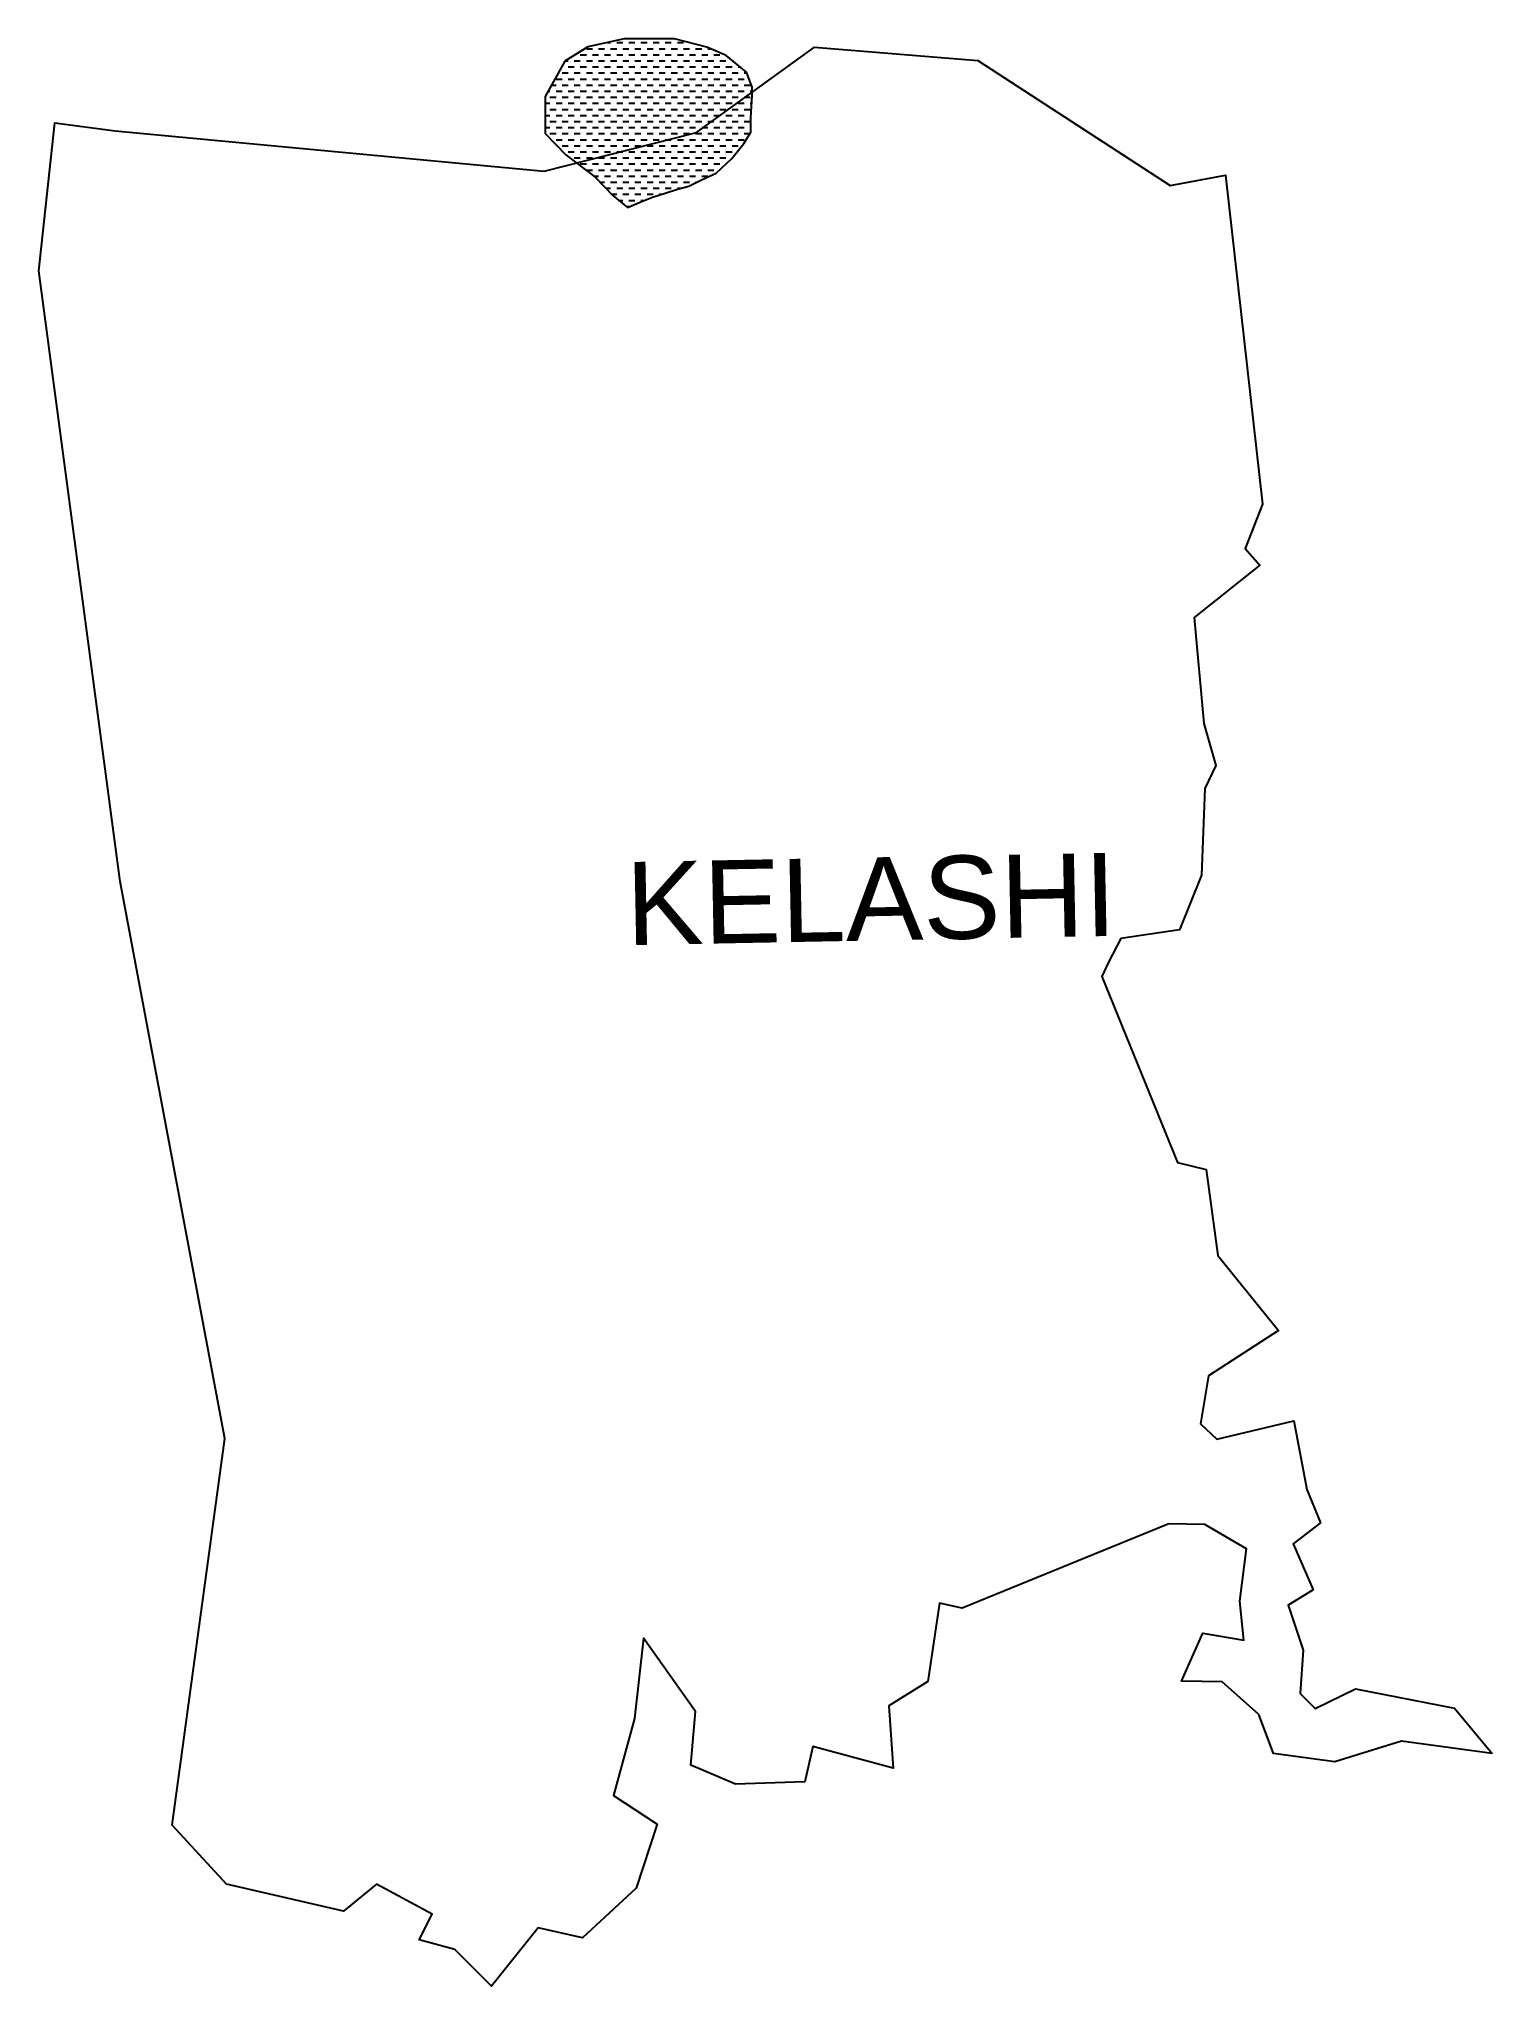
# Model space of a CAD drawing. Header units: metres. Extents: x 293535 to 295436, y 1981150 to 1983697.
import ezdxf

# ---------------------------------------------------------------- set-up
doc = ezdxf.new("R2010")
doc.units = ezdxf.units.M
for name, color, linetype in [('CREEK', 132, 'Continuous'), ('village', 3, 'Continuous'), ('VILLAGE NAME', 250, 'Continuous')]:
    doc.layers.add(name, color=color, linetype=linetype)
doc.styles.get("Standard").update_dxf_attribs({"font": 'simplex.shx'})

msp = doc.modelspace()

# ---------------------------------------------------------------- hatches: boundary and pattern name
at = {"layer": 'CREEK'}
h = msp.add_hatch(dxfattribs=at)
h.set_pattern_fill('DASH', color=256, scale=2.5)
h.paths.add_polyline_path([(294433.8, 1983675.7), (294408.5, 1983686.3), (294366.2, 1983697.2), (294300.6, 1983697.2), (294252.8, 1983686.9), (294223.1, 1983668.2), (294197, 1983621.9), (294197, 1983605.1), (294381.6, 1983621), (294454.9, 1983658.3)])
h = msp.add_hatch(dxfattribs=at)
h.set_pattern_fill('DASH', color=256, scale=2.5)
h.paths.add_polyline_path([(294467.9, 1983627.5), (294467.9, 1983634.1), (294464.1, 1983644.6), (294460.3, 1983653.9), (294454.9, 1983658.3), (294381.6, 1983621), (294197, 1983605.1), (294197, 1983573.3), (294224.4, 1983545.8), (294238.2, 1983535.1), (294395.2, 1983574.7)])
h = msp.add_hatch(dxfattribs=at)
h.set_pattern_fill('DASH', color=256, scale=2.5)
h.paths.add_polyline_path([(294441.2, 1983540.7), (294457.1, 1983560.4), (294466.1, 1983575.3), (294466.1, 1983594), (294468, 1983623.3), (294467.9, 1983627.5), (294395.2, 1983574.7), (294238.2, 1983535.1), (294262.2, 1983516.7), (294285.8, 1983492.4), (294305, 1983476.9), (294324.5, 1983484.9), (294337.5, 1983490.1), (294355.3, 1983496.1), (294370.4, 1983500.5), (294385.2, 1983504.8), (294401.6, 1983512.8), (294420.8, 1983521.8)])

# ---------------------------------------------------------------- linework, layer by layer
at = {"layer": 'CREEK', "flags": 128}
msp.add_lwpolyline([(294460.3, 1983653.9), (294433.8, 1983675.7), (294408.5, 1983686.3), (294366.2, 1983697.2), (294300.6, 1983697.2), (294252.8, 1983686.9), (294223.1, 1983668.2), (294197, 1983621.9), (294197, 1983573.3), (294224.4, 1983545.8), (294262.2, 1983516.7), (294285.8, 1983492.4), (294305, 1983476.9), (294324.5, 1983484.9), (294337.5, 1983490.1), (294355.3, 1983496.1), (294370.4, 1983500.5), (294385.2, 1983504.8), (294401.6, 1983512.8), (294420.8, 1983521.8), (294441.2, 1983540.7), (294457.1, 1983560.4), (294466.1, 1983575.3), (294466.1, 1983594), (294468, 1983623.3), (294467.9, 1983634.1), (294464.1, 1983644.6)], close=True, dxfattribs=at)
at = {"layer": 'village', "color": 3, "true_color": 0x00ff00}
msp.add_polyline3d([(295435.5, 1981454.6, 0), (295317, 1981470.8, 0), (295229.7, 1981443.6, 0), (295149.9, 1981454.8, 0), (295130.7, 1981505.5, 0), (295082.5, 1981548.3, 0), (295029.3, 1981549.3, 0), (295057.3, 1981612, 0), (295111.1, 1981603, 0), (295105.5, 1981653.9, 0), (295114.2, 1981722.4, 0), (295060.1, 1981754.3, 0), (295012.9, 1981754.9, 0), (294742.4, 1981644.8, 0), (294712.8, 1981651.4, 0), (294697.8, 1981548.6, 0), (294646.8, 1981517.2, 0), (294652.2, 1981435.6, 0), (294547.2, 1981463.9, 0), (294537, 1981417.5, 0), (294445.9, 1981414.4, 0), (294387.7, 1981439.2, 0), (294394, 1981509.4, 0), (294326, 1981605.6, 0), (294314.1, 1981500.5, 0), (294286.5, 1981399.5, 0), (294343.5, 1981362.3, 0), (294316.1, 1981278.3, 0), (294246, 1981213.5, 0), (294188.1, 1981226.8, 0), (294126.9, 1981150.5, 0), (294079, 1981198.1, 0), (294032.4, 1981211.1, 0), (294049.5, 1981244.3, 0), (293976.4, 1981283.7, 0), (293933.3, 1981248.4, 0), (293780.4, 1981283.6, 0), (293709.5, 1981360.8, 0), (293778.3, 1981866.6, 0), (293641.6, 1982595.3, 0), (293535.2, 1983394.1, 0), (293556, 1983587.6, 0), (293634.7, 1983576.8, 0), (294195.8, 1983524.4, 0), (294395.2, 1983574.7, 0), (294549.4, 1983686.6, 0), (294762.9, 1983669, 0), (295014.6, 1983505.3, 0), (295086.8, 1983519, 0), (295135.1, 1983088.5, 0), (295112.8, 1983030.5, 0), (295131.9, 1983008.7, 0), (295046, 1982940.3, 0), (295058.8, 1982801.7, 0), (295074.1, 1982746.8, 0), (295059.8, 1982716.6, 0), (295055.5, 1982603.3, 0), (295026.6, 1982531.9, 0), (294950.1, 1982520.7, 0), (294934, 1982489.8, 0), (294925, 1982471.1, 0), (295024.3, 1982227.8, 0), (295061.6, 1982218.7, 0), (295077, 1982105.9, 0), (295156.3, 1982008, 0), (295064.6, 1981948.4, 0), (295054.4, 1981885.7, 0), (295075.5, 1981865.9, 0), (295176.3, 1981889.6, 0), (295193.4, 1981800.1, 0), (295211.1, 1981756.3, 0), (295175.4, 1981728.7, 0), (295201.7, 1981668.9, 0), (295169.1, 1981648.8, 0), (295188.5, 1981589.7, 0), (295184.5, 1981533.3, 0), (295204.3, 1981513.5, 0), (295257, 1981539.4, 0), (295386.5, 1981514.1, 0)], close=True, dxfattribs=at)

# ---------------------------------------------------------------- texts
at = {"layer": 'VILLAGE NAME', "insert": (294301.7, 1982620.5), "char_height": 108.748, "attachment_point": 1, "rotation": 1.1028}
msp.add_mtext_dynamic_manual_height_columns('{\\fArial|b0|i0|c0|p34;KELASHI}', width=1571.314, gutter_width=543.7, heights=[0], dxfattribs=at)

doc.saveas('drawing.dxf')
